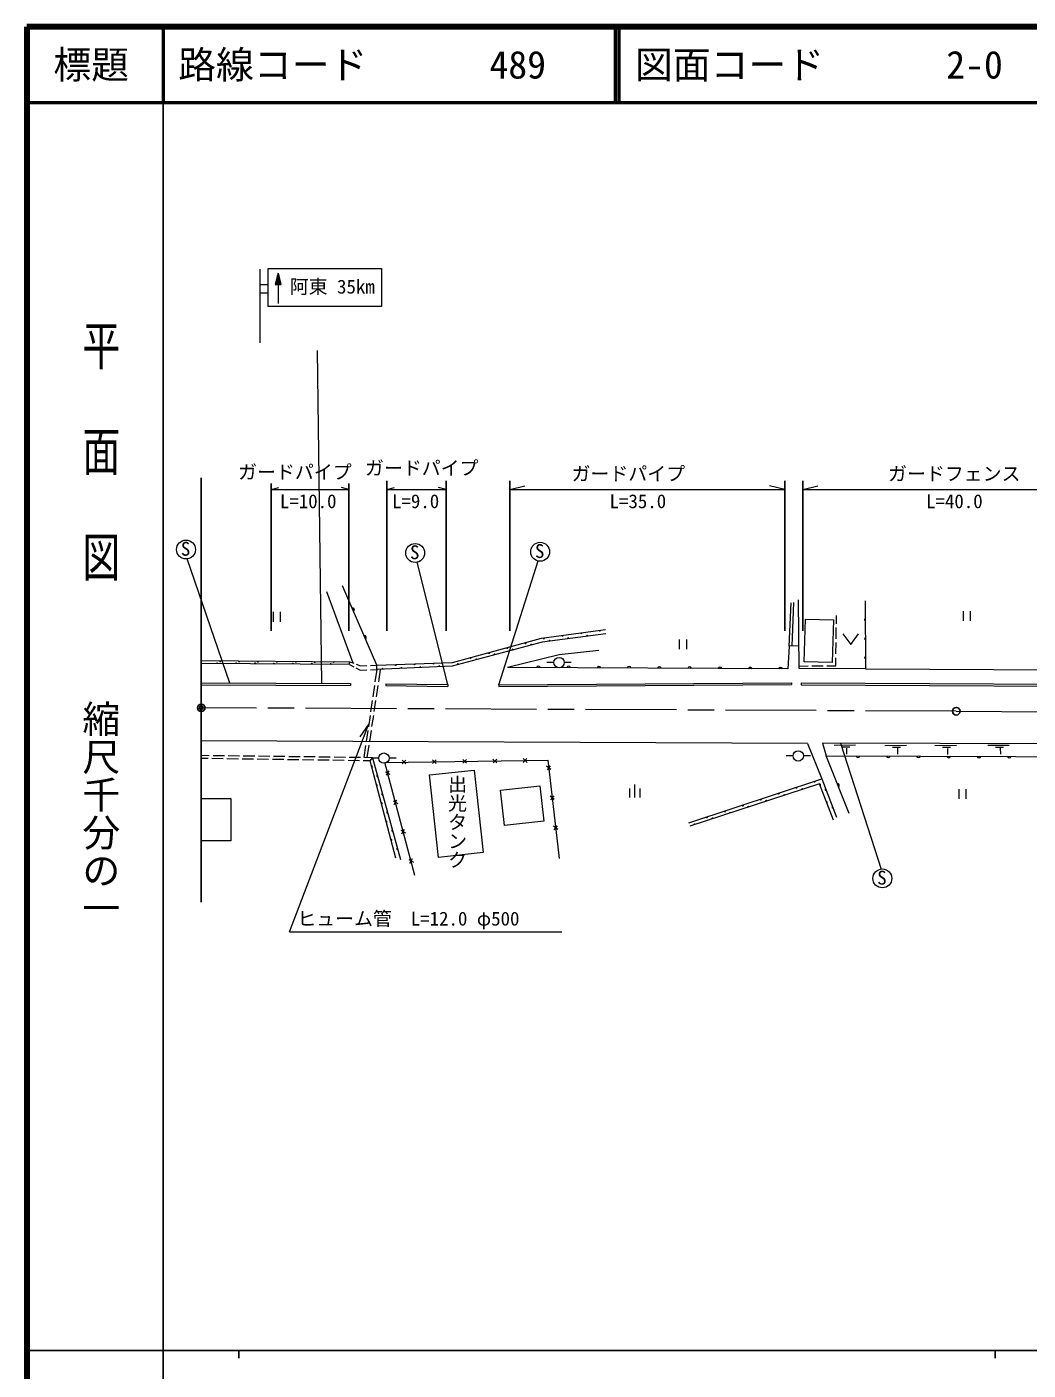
# Model space of a CAD drawing. Units: millimetres, scale not verified. Extents: x 40000 to 680000, y 20000 to 380000.
# Drawn here: x 40000 to 172343, y 202409 to 380000 of the extents above; entities that cross this region are included whole.
import ezdxf
from ezdxf.enums import TextEntityAlignment as Align

# ---------------------------------------------------------------- set-up
doc = ezdxf.new("R2010")
doc.units = ezdxf.units.MM
doc.header["$LTSCALE"] = 1000
doc.header["$PDMODE"] = 32
doc.header["$PDSIZE"] = 500
doc.linetypes.add('CHAIN', pattern=[18.5, 12, -1.5, 3.5, -1.5])
for name, color, linetype, lineweight in [('M-BGD', 7, 'Continuous', 13), ('M-BMK', 2, 'CHAIN', 13), ('M-BMK-SRVR', 3, 'Continuous', 25), ('M-STR-HTXT', 7, 'Continuous', 13), ('M-STR-STRC', 7, 'Continuous', 13), ('M-TTL', 2, 'Continuous', 140), ('M-TTL-BAND', 7, 'Continuous', 25), ('M-TTL-LINE', 7, 'Continuous', 50)]:
    doc.layers.add(name, color=color, linetype=linetype, lineweight=lineweight)
doc.layers.add('M-OTRS', color=6, linetype='Continuous')
doc.layers.add('M-TTL-TXT', color=7, linetype='Continuous')
doc.styles.add('@ＭＳ ゴシック', font='')
doc.styles.add('ＭＳ ゴシック', font='')
doc.styles.get('@ＭＳ ゴシック').set_extended_font_data('@MS Gothic')
doc.styles.get('ＭＳ ゴシック').set_extended_font_data('MS Gothic')

msp = doc.modelspace()

# ---------------------------------------------------------------- linework, layer by layer
at = {"layer": 'M-BGD'}
for p, q in [((66830, 293245), (61178, 309659)), ((95647, 293044), (91570, 309220)), ((102390, 293023), (107568, 309384)), ((86253, 295607), (81737, 306103)), ((83139, 295892), (79637, 305312)), ((140754, 298116), (141001, 303872)), ((141320, 303892), (141108, 298126)), ((142078, 295179), (141978, 304271)), ((150791, 304111), (150831, 295119)), ((72540, 302657), (72540, 301357)), ((73515, 301357), (73515, 302657)), ((146997, 301097), (147009, 302157)), ((163755, 302758), (163755, 301458)), ((164730, 301458), (164730, 302758)), ((142754, 296047), (142910, 301686)), ((142910, 301686), (146601, 301584)), ((146601, 301584), (146445, 295944)), ((146973, 299098), (146991, 300597)), ((126240, 299023), (126240, 297723)), ((127215, 297723), (127215, 299023)), ((146948, 297098), (146967, 298598)), ((147840, 299742), (148890, 298342)), ((148890, 298342), (149940, 299742)), ((110366, 296971), (103533, 295323)), ((115616, 297529), (110366, 296971)), ((142045, 298151), (140754, 298116)), ((146930, 295538), (146942, 296598)), ((63045, 296210), (82658, 296071)), ((82655, 295693), (63045, 295811)), ((82655, 295693), (82658, 296071)), ((82655, 295693), (83219, 295388)), ((82658, 296071), (83233, 295857)), ((83483, 295245), (84047, 294940)), ((83515, 295753), (84090, 295539)), ((84047, 294940), (84936, 294975)), ((84090, 295539), (84922, 295565)), ((85422, 295581), (86253, 295607)), ((85435, 294995), (86324, 295030)), ((86247, 295026), (86011, 293416)), ((86247, 295026), (86253, 295607)), ((86713, 295047), (86468, 293421)), ((108743, 295987), (109656, 295988)), ((111036, 295987), (111950, 295988)), ((142074, 295496), (143252, 295507)), ((150831, 295119), (142078, 295179)), ((146445, 295944), (142754, 296047)), ((143752, 295511), (145252, 295524)), ((145752, 295528), (146930, 295538)), ((150831, 295119), (182066, 294947)), ((63045, 293261), (82779, 293181)), ((82779, 293181), (82778, 292931)), ((87459, 293163), (87456, 292913)), ((87459, 293163), (95647, 293044)), ((95647, 293044), (95644, 292794)), ((102390, 293023), (141048, 293296)), ((102392, 292773), (141050, 293046)), ((141048, 293296), (141050, 293046)), ((142344, 293259), (142343, 293009)), ((142344, 293259), (228579, 292844)), ((63045, 293011), (82778, 292931)), ((85938, 292921), (85720, 291437)), ((86393, 292927), (86169, 291444)), ((87456, 292913), (95644, 292794)), ((102390, 293023), (102392, 292773)), ((142343, 293009), (228578, 292594)), ((85648, 290942), (85430, 289458)), ((86094, 290949), (85870, 289466)), ((85358, 288963), (85140, 287479)), ((85796, 288972), (85572, 287489)), ((85067, 286985), (84850, 285500)), ((85497, 286994), (85273, 285511)), ((143197, 285250), (63045, 285594)), ((84777, 285006), (84541, 283395)), ((85198, 285017), (84953, 283391)), ((143197, 285250), (145056, 280574)), ((145162, 285299), (145641, 283624)), ((220792, 285069), (145162, 285299)), ((146697, 285027), (149541, 285067)), ((147536, 285292), (152915, 268662)), ((147707, 284801), (148770, 284801)), ((148345, 284655), (148358, 283858)), ((153409, 285007), (156254, 285047)), ((154419, 284781), (155483, 284781)), ((155057, 284635), (155071, 283837)), ((160029, 284987), (162873, 285027)), ((161039, 284761), (162102, 284761)), ((161677, 284615), (161690, 283817)), ((167013, 285014), (169858, 285054)), ((168023, 284788), (169087, 284788)), ((168661, 284642), (168675, 283845)), ((64111, 283637), (63045, 283650)), ((63951, 283259), (63045, 283271)), ((65951, 283231), (64451, 283252)), ((66111, 283614), (64611, 283631)), ((67951, 283204), (66451, 283225)), ((68110, 283590), (66610, 283608)), ((69951, 283177), (68451, 283197)), ((70110, 283566), (68610, 283584)), ((71951, 283149), (70451, 283170)), ((72110, 283543), (70610, 283560)), ((73950, 283122), (72451, 283142)), ((74110, 283519), (72610, 283537)), ((75950, 283094), (74450, 283115)), ((76110, 283495), (74610, 283513)), ((77950, 283067), (76450, 283087)), ((78110, 283472), (76610, 283489)), ((79950, 283040), (78450, 283060)), ((80110, 283448), (78610, 283466)), ((81950, 283012), (80450, 283033)), ((82109, 283424), (80609, 283442)), ((83950, 282985), (82450, 283005)), ((84109, 283401), (82609, 283418)), ((85356, 282965), (84449, 282978)), ((85675, 283382), (84609, 283395)), ((85356, 282965), (85675, 283382)), ((88782, 270077), (85356, 282965)), ((85599, 283353), (86513, 283354)), ((85675, 283382), (89380, 269917)), ((87892, 283353), (88806, 283354)), ((89610, 283041), (90111, 282553)), ((90105, 283048), (89616, 282546)), ((93609, 283094), (94111, 282605)), ((94104, 283100), (93616, 282599)), ((97609, 283146), (98111, 282658)), ((98104, 283153), (97616, 282651)), ((101609, 283198), (102110, 282710)), ((102104, 283205), (101615, 282704)), ((105608, 283251), (106110, 282762)), ((106103, 283257), (105615, 282756)), ((140370, 283650), (141284, 283651)), ((142664, 283650), (143577, 283651)), ((87391, 281530), (87997, 281179)), ((87519, 281051), (87870, 281657)), ((93213, 281101), (99137, 281741)), ((94391, 270197), (93213, 281101)), ((99137, 281741), (100315, 270837)), ((109244, 281831), (108696, 282266)), ((109188, 282323), (108752, 281775)), ((102602, 279086), (107797, 279678)), ((103135, 274402), (102602, 279086)), ((107797, 279678), (108331, 274994)), ((119678, 278095), (119678, 279320)), ((120378, 278095), (120378, 279845)), ((121078, 278095), (121078, 279320)), ((163195, 279228), (163195, 277928)), ((164170, 277928), (164170, 279228)), ((63045, 277990), (66967, 277990)), ((66967, 277990), (66967, 272397)), ((88420, 277664), (89026, 277313)), ((88547, 277186), (88898, 277792)), ((109702, 277858), (109154, 278293)), ((109645, 278349), (109210, 277801)), ((89449, 273799), (90054, 273448)), ((89576, 273320), (89927, 273926)), ((108331, 274994), (103135, 274402)), ((110160, 273884), (109611, 274319)), ((110103, 274376), (109668, 273827)), ((66967, 272397), (63045, 272397)), ((90605, 269455), (90956, 270061)), ((100315, 270837), (94391, 270197)), ((90478, 269933), (91083, 269582))]:
    msp.add_line(p, q, dxfattribs=at)
for points in [[(86253, 295607), (96249, 295979), (108040, 299169), (116474, 300345)], [(116514, 299767), (108119, 298651), (96216, 295480), (86247, 295026)], [(140754, 298116), (140594, 295105), (103533, 295323)], [(91295, 267825), (87319, 282764), (108855, 283046), (110351, 270066)], [(148671, 275988), (145641, 283624), (220852, 283375)], [(127507, 274762), (145056, 280574), (147017, 275536)], [(146612, 275137), (144757, 279903), (127640, 274323)]]:
    msp.add_lwpolyline(points, dxfattribs=at)
for centre, radius in [((61033, 310901), 1250), ((91323, 310446), 1250), ((107841, 310604), 1250), ((110338, 295951), 683), ((141966, 283614), 683), ((87195, 283317), 683), ((153075, 267422), 1250)]:
    msp.add_circle(centre, radius, dxfattribs=at)
for centre, radius, start, end in [((83040, 302933), 256, 305.96073, 100.59997), ((115753, 300245), 100, 187.94038, 7.94038), ((150802, 301611), 100, 90.25408, 270.25408), ((84621, 299259), 256, 305.96073, 100.59997), ((105905, 298591), 100, 195.14028, 15.14028), ((106639, 298256), 100, 14.9135, 194.9135), ((108325, 299209), 100, 187.94038, 7.94038), ((109079, 298778), 100, 7.57681, 187.57681), ((110801, 299554), 100, 187.94038, 7.94038), ((111557, 299108), 100, 7.57681, 187.57681), ((113277, 299900), 100, 187.94038, 7.94038), ((114035, 299437), 100, 7.57681, 187.57681), ((150813, 299111), 100, 90.25408, 270.25408), ((98665, 296632), 100, 195.14028, 15.14028), ((101078, 297285), 100, 195.14028, 15.14028), ((101808, 296969), 100, 14.9135, 194.9135), ((103492, 297938), 100, 195.14028, 15.14028), ((104223, 297613), 100, 14.9135, 194.9135), ((150824, 296611), 100, 90.25408, 270.25408), ((65156, 295798), 100, 359.65344, 179.65344), ((65545, 296192), 100, 179.59309, 359.59309), ((67656, 295783), 100, 359.65344, 179.65344), ((68045, 296174), 100, 179.59309, 359.59309), ((70156, 295768), 100, 359.65344, 179.65344), ((70545, 296157), 100, 179.59309, 359.59309), ((72656, 295753), 100, 359.65344, 179.65344), ((73044, 296139), 100, 179.59309, 359.59309), ((75155, 295738), 100, 359.65344, 179.65344), ((75544, 296121), 100, 179.59309, 359.59309), ((77655, 295723), 100, 359.65344, 179.65344), ((78044, 296103), 100, 179.59309, 359.59309), ((80155, 295708), 100, 359.65344, 179.65344), ((80544, 296086), 100, 179.59309, 359.59309), ((87012, 295061), 100, 2.60834, 182.60834), ((88752, 295700), 100, 182.13237, 2.13237), ((89509, 295175), 100, 2.60834, 182.60834), ((91250, 295793), 100, 182.13237, 2.13237), ((92007, 295289), 100, 2.60834, 182.60834), ((93748, 295886), 100, 182.13237, 2.13237), ((94504, 295402), 100, 2.60834, 182.60834), ((96976, 295683), 100, 14.9135, 194.9135), ((99392, 296326), 100, 14.9135, 194.9135), ((107610, 295243), 256, 12.34413, 166.98336), ((111609, 295219), 256, 12.34413, 166.98336), ((115609, 295196), 256, 12.34413, 166.98336), ((119609, 295172), 256, 12.34413, 166.98336), ((123609, 295149), 256, 12.34413, 166.98336), ((127609, 295125), 256, 12.34413, 166.98336), ((131609, 295102), 256, 12.34413, 166.98336), ((135609, 295078), 256, 12.34413, 166.98336), ((139609, 295055), 256, 12.34413, 166.98336), ((149857, 283667), 256, 192.4902, 347.12944), ((153857, 283653), 256, 192.4902, 347.12944), ((157857, 283640), 256, 192.4902, 347.12944), ((161857, 283627), 256, 192.4902, 347.12944), ((165857, 283613), 256, 192.4902, 347.12944), ((169857, 283600), 256, 192.4902, 347.12944), ((85571, 282157), 100, 284.88635, 104.88635), ((86338, 280972), 100, 105.38606, 285.38606), ((86213, 279741), 100, 284.88635, 104.88635), ((141746, 279478), 100, 198.3261, 18.3261), ((142488, 279163), 100, 18.0537, 198.0537), ((144119, 280264), 100, 198.3261, 18.3261), ((144798, 279797), 100, 291.26207, 111.26207), ((145605, 279164), 100, 111.26192, 291.26192), ((147144, 279685), 256, 304.32687, 98.9661), ((86855, 277325), 100, 284.88635, 104.88635), ((87002, 278561), 100, 105.38606, 285.38606), ((134627, 277120), 100, 198.3261, 18.3261), ((137000, 277906), 100, 198.3261, 18.3261), ((137734, 277613), 100, 18.0537, 198.0537), ((139373, 278692), 100, 198.3261, 18.3261), ((140111, 278388), 100, 18.0537, 198.0537), ((145705, 277467), 100, 291.26207, 111.26207), ((87665, 276151), 100, 105.38606, 285.38606), ((129880, 275548), 100, 198.3261, 18.3261), ((130604, 275289), 100, 18.0537, 198.0537), ((132253, 276334), 100, 198.3261, 18.3261), ((132980, 276064), 100, 18.0537, 198.0537), ((135357, 276839), 100, 18.0537, 198.0537), ((146512, 276835), 100, 111.26192, 291.26192), ((87498, 274909), 100, 284.88635, 104.88635), ((88328, 273740), 100, 105.38606, 285.38606), ((128227, 274514), 100, 18.0537, 198.0537), ((88140, 272493), 100, 284.88635, 104.88635), ((88992, 271330), 100, 105.38606, 285.38606)]:
    msp.add_arc(centre, radius, start, end, dxfattribs=at)
at = {"layer": 'M-BMK'}
for q in [(63045, 289972), (262822, 289061)]:
    msp.add_line((162845, 289517), q, dxfattribs=at)
at = {"layer": 'M-BMK-SRVR'}
for p, q in [((63045, 289972), (63045, 320397)), ((63045, 264267), (63045, 289972))]:
    msp.add_line(p, q, dxfattribs=at)
for centre in [(63045, 289972), (162845, 289517)]:
    msp.add_circle(centre, 500, dxfattribs=at)
at = {"layer": 'M-OTRS'}
msp.add_point((63045, 289972), dxfattribs=at)
at = {"layer": 'M-STR-HTXT'}
for p, q in [((72292, 318835), (73292, 319085)), ((72292, 318835), (82567, 318835)), ((82567, 318835), (81567, 319085)), ((87594, 318835), (88594, 319085)), ((87594, 318835), (95400, 318835)), ((95400, 318835), (94400, 319085)), ((103825, 318835), (105825, 319335)), ((103825, 318835), (140167, 318835)), ((140167, 318835), (138167, 319335)), ((142556, 318835), (144556, 319335)), ((142556, 318835), (182001, 318835)), ((74717, 260363), (85194, 287847)), ((85194, 287847), (84014, 286156)), ((74717, 260363), (110717, 260363))]:
    msp.add_line(p, q, dxfattribs=at)
at = {"layer": 'M-STR-STRC'}
for p, q in [((70799, 347947), (70799, 338217)), ((71883, 348044), (86883, 348044)), ((71883, 343044), (71883, 348044)), ((73214, 347443), (72839, 345943)), ((72989, 345943), (72989, 346543)), ((73064, 346843), (73064, 345943)), ((73139, 345943), (73139, 347143)), ((73214, 347443), (73589, 345943)), ((73214, 347443), (73214, 345943)), ((73289, 345943), (73289, 347143)), ((73364, 346843), (73364, 345943)), ((73439, 345943), (73439, 346543)), ((86883, 348044), (86883, 343044)), ((70799, 345933), (71883, 345933)), ((70799, 344837), (71883, 344837)), ((72839, 345943), (73589, 345943)), ((72914, 346243), (72914, 345943)), ((73214, 345943), (73214, 343443)), ((73514, 346243), (73514, 345943)), ((86883, 343044), (71883, 343044)), ((78358, 337199), (78929, 293197))]:
    msp.add_line(p, q, dxfattribs=at)
at = {"layer": 'M-STR-STRC', "lineweight": 25}
for p, q in [((87594, 319989), (87594, 300163)), ((95400, 319989), (95400, 300163)), ((103825, 319989), (103825, 300163)), ((140167, 319989), (140167, 300163)), ((142556, 319989), (142556, 300163)), ((72292, 319632), (72292, 300163)), ((82567, 319632), (82567, 300163))]:
    msp.add_line(p, q, dxfattribs=at)
at = {"layer": 'M-TTL'}
for p, q in [((40000, 380000), (40000, 20000)), ((680000, 380000), (40000, 380000))]:
    msp.add_line(p, q, dxfattribs=at)
at = {"layer": 'M-TTL-BAND'}
for p, q in [((58000, 370000), (58000, 20000)), ((40000, 205000), (579000, 205000)), ((68000, 205000), (68000, 204000)), ((168000, 205000), (168000, 204000))]:
    msp.add_line(p, q, dxfattribs=at)
at = {"layer": 'M-TTL-LINE'}
for p, q in [((58000, 380000), (58000, 370000)), ((117750, 380000), (117750, 370000)), ((118250, 380000), (118250, 370000)), ((40000, 370000), (680000, 370000))]:
    msp.add_line(p, q, dxfattribs=at)

# ---------------------------------------------------------------- texts
at = {"layer": 'M-BGD', "style": 'ＭＳ ゴシック'}
for p in [(60354, 309527), (90644, 309072), (107162, 309230), (152396, 266049)]:
    msp.add_text('S', height=1833, dxfattribs=at).set_placement(p, align=Align.BOTTOM_LEFT)
at = {"layer": 'M-BGD', "style": '@ＭＳ ゴシック'}
msp.add_text('出光タンク', height=1833, rotation=270, dxfattribs=at).set_placement((95426, 281132), align=Align.BOTTOM_LEFT)
at = {"layer": 'M-STR-HTXT', "style": 'ＭＳ ゴシック'}
for s, p in [('ガードパイプ', (67924, 319682)), ('ガードパイプ', (84695, 320210)), ('ガードパイプ', (111998, 319463)), ('ガードフェンス', (153831, 319463)), ('L=10.0', (73446, 315817)), ('L=9.0', (88267, 315817)), ('L=35.0', (117019, 315817)), ('L=40.0', (158853, 315817)), ('ヒューム管\u3000L=12.0 φ500', (75741, 260632))]:
    msp.add_text(s, height=1833, dxfattribs=at).set_placement(p, align=Align.BOTTOM_LEFT)
at = {"layer": 'M-STR-STRC', "style": 'ＭＳ ゴシック'}
msp.add_text('阿東 35km', height=1833, dxfattribs=at).set_placement((74749, 344190), align=Align.BOTTOM_LEFT)
at = {"layer": 'M-TTL-BAND', "style": '@ＭＳ ゴシック', "width": 1.4}
msp.add_text('平  面  図', height=3666, rotation=270, dxfattribs=at).set_placement((49777, 306475), align=Align.MIDDLE_RIGHT)
at = {"layer": 'M-TTL-BAND', "style": '@ＭＳ ゴシック'}
msp.add_text('縮尺千分の一', height=3666, rotation=270, dxfattribs=at).set_placement((49777, 261030), align=Align.MIDDLE_RIGHT)
at = {"layer": 'M-TTL-TXT', "style": 'ＭＳ ゴシック'}
msp.add_text('標題', height=3666, dxfattribs=at).set_placement((48500, 375000), align=Align.MIDDLE_CENTER)
for s, p in [('路線コード', (60000, 375000)), ('489', (101142, 375000)), ('図面コード', (120380, 375000)), ('2-0', (161521, 375000))]:
    msp.add_text(s, height=3666, dxfattribs=at).set_placement(p, align=Align.MIDDLE_LEFT)

doc.saveas('drawing.dxf')
